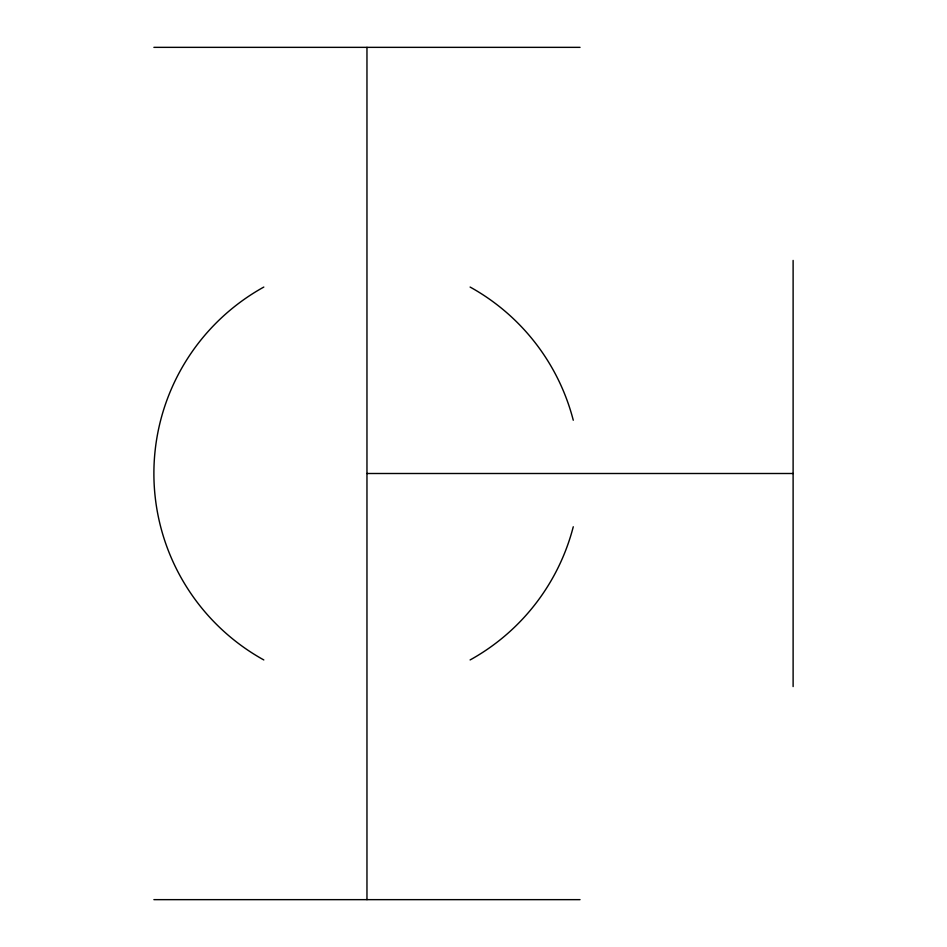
<?xml version="1.0" encoding="UTF-8"?>
<svg xmlns="http://www.w3.org/2000/svg" width="947" height="947" viewBox="0 0 947 947"><rect width="100%" height="100%" fill="white"/><g stroke="black" fill="none" stroke-linecap="round" stroke-linejoin="round"><path stroke-width="1.42" d="M153.888 47.35L580.038 47.35M366.963 473.5L793.113 473.5M153.888 899.65L580.038 899.65M793.113 260.425L793.113 686.575M366.963 47.35L366.963 899.65M573.266 526.769A213.075 213.075 0 0 1 470.114 659.941M263.811 659.941A213.075 213.075 0 0 1 263.811 287.059M470.114 287.059A213.075 213.075 0 0 1 573.266 420.231"/></g></svg>
